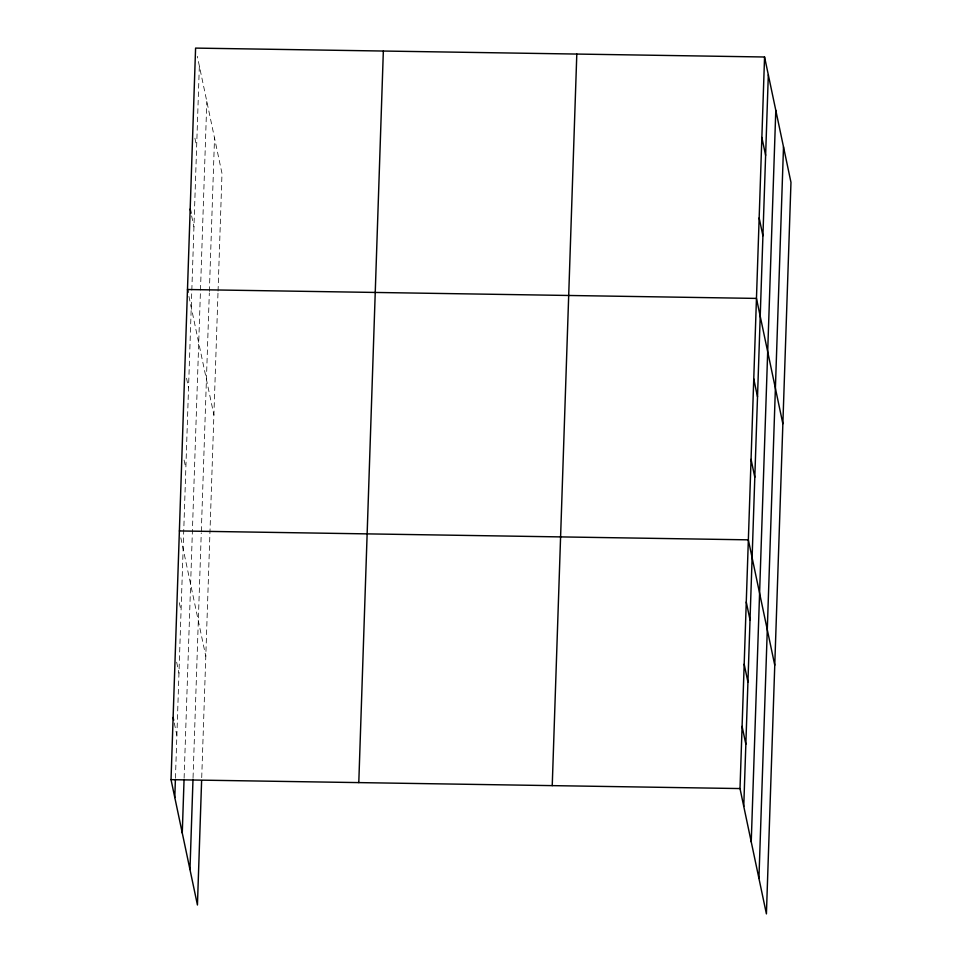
<?xml version="1.0" encoding="UTF-8"?>
<svg xmlns="http://www.w3.org/2000/svg" width="962" height="962" viewBox="0 0 962 962"><rect width="100%" height="100%" fill="white"/><g stroke="black" fill="none" stroke-linecap="round" stroke-linejoin="round"><path stroke-width="0.72" stroke-dasharray="4.81 3.61" d="M175.433 778.27L199.35 65.945M184.103 778.21L206.818 101.419M193.049 777.741L201.262 532.876M201.323 531.385L209.319 292.953M209.367 291.462L214.526 137.963M201.719 777.681L218.001 292.652M218.049 291.161L221.994 173.437L197.318 56.337M194.913 138.179L196.645 146.416M191.63 215.909L193.939 226.9M188.925 296.38L213.889 414.85M186.52 378.234L188.54 387.842M184.103 460.077L185.846 468.314M180.82 537.806L205.796 656.264M179.317 602.729L181.048 610.966M176.647 662.169L178.968 673.147M174.278 722.979L176.876 735.341"/><path stroke-width="1.44" d="M201.611 780.639L197.438 905.001L171.032 779.665L195.587 48.1L764.562 56.998L790.968 182.335L766.413 913.9L740.006 788.563L764.562 56.998M174.795 797.522L175.385 779.749M182.263 832.984L184.055 779.689M189.971 869.528L193.001 779.22M358.79 782.611L383.345 51.034M552.236 785.629L576.803 54.064M743.758 806.421L768.325 74.844M751.238 841.882L775.793 110.317M758.934 878.426L783.501 146.861M179.377 530.94L748.352 539.838L774.759 665.163M171.032 779.665L740.006 788.563M761.856 137.47L765.62 155.315M759.15 217.941L762.914 235.786M782.864 423.749L756.457 298.412L187.482 289.514L188.059 292.268M753.751 378.884L757.515 396.741M751.057 459.355L754.809 477.212M746.259 602.02L750.023 619.865M744.179 664.201L747.943 682.046M742.087 726.382L745.851 744.227M190.187 209.043L191.053 213.167M173.112 717.484L173.701 720.237"/></g></svg>
